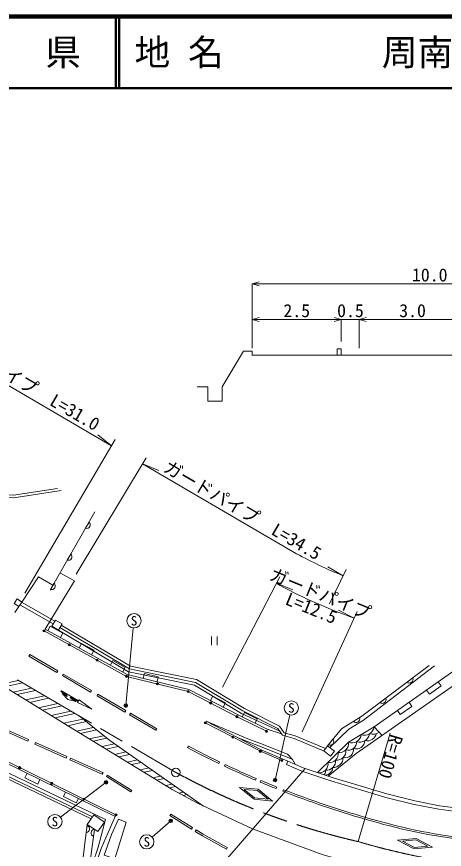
# Model space of a CAD drawing. Units: millimetres, scale not verified, with parts at other scales. Extents: x 40000 to 680000, y 20000 to 380000.
# Drawn here: x 353864 to 413791, y 263303 to 380000 of the extents above; entities that cross this region are included whole.
import ezdxf
from ezdxf.enums import TextEntityAlignment as Align

# ---------------------------------------------------------------- set-up
doc = ezdxf.new("R2010")
doc.units = ezdxf.units.MM
doc.header["$LTSCALE"] = 1000
doc.linetypes.add('CHAIN', pattern=[18.5, 12, -1.5, 3.5, -1.5])
for name, color, linetype, lineweight in [('M-BGD', 7, 'Continuous', 13), ('M-BMK', 2, 'CHAIN', 13), ('M-BMK-SRVR', 3, 'Continuous', 13), ('M-STR-HTXT', 7, 'Continuous', 13), ('M-STR-STR1', 1, 'Continuous', 13), ('M-STR-STRC', 7, 'Continuous', 13), ('M-TTL', 2, 'Continuous', 140), ('M-TTL-LINE', 7, 'Continuous', 50)]:
    doc.layers.add(name, color=color, linetype=linetype, lineweight=lineweight)
doc.layers.add('M-TTL-TXT', color=7, linetype='Continuous')
doc.styles.add('ＭＳ ゴシック', font='')
doc.styles.get('ＭＳ ゴシック').set_extended_font_data('MS Gothic')

msp = doc.modelspace()

# ---------------------------------------------------------------- hatches: boundary and pattern name
at = {"layer": 'M-BGD'}
for points in [[(357548, 293924, -1), (357848, 293924, -1)], [(361083, 291974, -1), (361383, 291974, -1)], [(364998, 289814, -1), (365298, 289814, -1)], [(369111, 287545, -1), (369411, 287545, -1)], [(373425, 286488, -1), (373725, 286488, -1)], [(377739, 285432, -1), (378039, 285432, -1)], [(380890, 283803, -1), (381190, 283803, -1)], [(384577, 281898, -1), (384877, 281898, -1)], [(380142, 281028, -1), (380442, 281028, -1)], [(384007, 279032, -1), (384307, 279032, -1)], [(388720, 279849, -1), (389020, 279849, -1)], [(387864, 277039, -1), (388164, 277039, -1)], [(390880, 275750, -1), (391180, 275750, -1)], [(354176, 274843, -1), (354405, 274650, -0.41421), (354194, 274631, -0.41421)], [(358665, 272642, -1), (358895, 272449, -0.41421), (358683, 272430, -0.41421)], [(363154, 270440, -1), (363384, 270248, -0.41421), (363173, 270229, -0.41421)], [(367663, 268230, -1), (367892, 268037, -0.41421), (367681, 268019, -0.41421)]]:
    msp.add_hatch(color=256, dxfattribs=at).paths.add_polyline_path(points)
at = {"layer": 'M-STR-HTXT'}
for points in [[(369346, 283610, -1), (368957, 283296, -0.41421), (368995, 283647, -0.41421)], [(390292, 273148, -1), (389867, 272885, -0.41421), (389947, 273229, -0.41421)], [(366150, 272734, -0.41421), (366432, 272947, -0.41421), (366645, 272664, -1)], [(375205, 267312, -0.41421), (375473, 267542, -0.41421), (375704, 267274, -1)]]:
    msp.add_hatch(color=256, dxfattribs=at).paths.add_polyline_path(points)

# ---------------------------------------------------------------- linework, layer by layer
at = {"layer": 'M-BGD'}
for p, q in [((358540, 299612), (364828, 310591)), ((364017, 309175), (363524, 308315)), ((361450, 304694), (360958, 303834)), ((356930, 301490), (354577, 297962)), ((356930, 301490), (358952, 300332)), ((359098, 300586), (358605, 299726)), ((359222, 295273), (354554, 297925)), ((354162, 297319), (353590, 296481)), ((358990, 294887), (354309, 297547)), ((358583, 294579), (358245, 293966)), ((360334, 293612), (358583, 294579)), ((359287, 294287), (359288, 294289)), ((359996, 292999), (360334, 293612)), ((381174, 293111), (381174, 291911)), ((381974, 293111), (381974, 291911)), ((362961, 292163), (362622, 291550)), ((364712, 291197), (362961, 292163)), ((364374, 290584), (364712, 291197)), ((367338, 289748), (367000, 289135)), ((369090, 288781), (367338, 289748)), ((368751, 288169), (369090, 288781)), ((403940, 280455), (415131, 288322)), ((371764, 287961), (371598, 287281)), ((373707, 287486), (371764, 287961)), ((373540, 286806), (373707, 287486)), ((409358, 287339), (408567, 286743)), ((411705, 285058), (413342, 286208)), ((413342, 286208), (412939, 286781)), ((381349, 284769), (381027, 284147)), ((383126, 283851), (381349, 284769)), ((411303, 285631), (411705, 285058)), ((382804, 283229), (383126, 283851)), ((405571, 284485), (404780, 283889)), ((409251, 283333), (408848, 283906)), ((385781, 282485), (385472, 281857)), ((387575, 281601), (385781, 282485)), ((407212, 282756), (407615, 282183)), ((407615, 282183), (409251, 283333)), ((387266, 280973), (387575, 281601)), ((401899, 281761), (401059, 281236)), ((405058, 279266), (403940, 280455)), ((398189, 278734), (397562, 277967)), ((355331, 273958), (355023, 273329)), ((355023, 273329), (356819, 272449)), ((356819, 272449), (357127, 273077)), ((360718, 271316), (360410, 270688)), ((360410, 270688), (362206, 269807)), ((362206, 269807), (362514, 270436)), ((365305, 263600), (366298, 267501)), ((367667, 267909), (367778, 268133)), ((363744, 266636), (363620, 265653)), ((364634, 265130), (364760, 266112))]:
    msp.add_line(p, q, dxfattribs=at)
for points in [[(442151, 328953), (439551, 333553), (437351, 333553), (436851, 332553), (386851, 332553), (386851, 333103), (385651, 333103), (382651, 328103), (382651, 326103), (380651, 326103), (380651, 328103), (379151, 328103)], [(398751, 332553), (398751, 333453), (399351, 333453), (399351, 332553)], [(325851, 314191), (353431, 312922), (359597, 313855)], [(360118, 313580), (353449, 312571), (326003, 313833)], [(359929, 302038), (361962, 300924), (357855, 294181)], [(315837, 299219), (321990, 295246), (331365, 288044), (336764, 284943), (346600, 278239), (367667, 267909), (365725, 263438), (364938, 261128), (364336, 258698), (363391, 253053)], [(316188, 297588), (320388, 294876), (327421, 289532), (334447, 284057), (335368, 283360), (340913, 280063), (342609, 278331), (364486, 267869)], [(315975, 297309), (320187, 294589), (327207, 289255), (334234, 283779), (335173, 283069), (340695, 279785), (342402, 278042), (364288, 267576)], [(320647, 295244), (327695, 289889), (334721, 284414), (335620, 283734), (341193, 280419), (342875, 278703), (366298, 267501)], [(322143, 295444), (331504, 288252), (336897, 285155), (346726, 278456), (367778, 268133)], [(390968, 279486), (388964, 280137), (385199, 281992), (377995, 285715), (369371, 287827), (357855, 294181)], [(359909, 294382), (369664, 288581), (378933, 286706), (385576, 282697), (390445, 280239), (391094, 279305), (392733, 278827), (396948, 277061)], [(360114, 294726), (369810, 288960), (379080, 287084), (385770, 283047), (390715, 280551), (391342, 279650), (392866, 279204), (397123, 277422)], [(357698, 293924), (369261, 287545), (377889, 285432), (385061, 281725), (388870, 279849)], [(359705, 294038), (369518, 288203), (378785, 286327), (385382, 282347), (390660, 279930)], [(397440, 277818), (399369, 280178), (402237, 281972), (411643, 289061)], [(397759, 277571), (400388, 280145), (402458, 281426), (412391, 289024)], [(397527, 273557), (401450, 276740), (417209, 287773)], [(391854, 275670), (388121, 277265), (380407, 281251)], [(380407, 281251), (386238, 278814), (388037, 278133), (391834, 276634), (392537, 275872), (392880, 275232)], [(380292, 281028), (388014, 277039), (391030, 275750)], [(396039, 274061), (400347, 278316), (403940, 280455)], [(384794, 278984), (386090, 278443), (387892, 277760), (392458, 275958)], [(362094, 247394), (364578, 250008), (365809, 252464), (366539, 256047), (367640, 261987), (369211, 267132), (368152, 267555), (367134, 265377), (366148, 262502), (367640, 261987)], [(359339, 248806), (360251, 249920), (361358, 252254), (362565, 257286), (363765, 266797)], [(360659, 248323), (361330, 249377), (362361, 251697), (363395, 255257), (364270, 262297), (364762, 266126)], [(365305, 263600), (364506, 261255), (363895, 258790), (363711, 257804)]]:
    msp.add_lwpolyline(points, dxfattribs=at)
for points in [[(354577, 297962), (354162, 297319), (353501, 297747), (353916, 298389)], [(359705, 294038), (358805, 294580), (359321, 295437), (360221, 294895)], [(397836, 276372), (396888, 277108), (397440, 277818), (398388, 277083)], [(364658, 268125), (363765, 266797), (365258, 265793), (366151, 267120)]]:
    msp.add_lwpolyline(points, close=True, dxfattribs=at)
for centre in [(357698, 293924), (361233, 291974), (365148, 289814), (369261, 287545), (373575, 286488), (377889, 285432), (381040, 283803), (384727, 281898), (380292, 281028), (384157, 279032), (388870, 279849), (388014, 277039), (391030, 275750), (354290, 274746), (358780, 272545), (363269, 270344), (367778, 268133)]:
    msp.add_circle(centre, 150, dxfattribs=at)
for centre, radius, start, end in [((363686, 308793), 505, 251.36974, 49.02793), ((361119, 304313), 505, 251.36974, 49.02793), ((358767, 300205), 505, 251.36974, 49.02793), ((408904, 287119), 505, 228.17573, 25.83392), ((405117, 284265), 505, 228.17573, 25.83392), ((401428, 281581), 505, 223.20355, 20.86174), ((402641, 280593), 1306, 247.58672, 353.95171), ((400845, 279523), 1306, 247.58672, 353.95171), ((401935, 279735), 1399, 252.4335, 349.10493), ((402942, 279916), 1412, 258.11447, 344.84244), ((403668, 281357), 1920, 259.2336, 300.60878), ((397800, 278413), 505, 241.90562, 39.56382), ((399135, 278107), 1230, 259.51065, 9.7887), ((400330, 278368), 1183, 253.7772, 1.6037), ((401430, 278596), 1223, 252.10028, 357.06188), ((397699, 276689), 1230, 259.51065, 9.7887), ((398707, 277104), 1299, 263.64806, 5.6513), ((399917, 277287), 1146, 254.96952, 7.26857), ((396263, 275270), 1230, 259.51065, 9.7887), ((397254, 275703), 1314, 264.47275, 4.8266), ((398186, 276203), 1434, 269.68018, 359.11474), ((396357, 274241), 786, 320.99197, 11.29507), ((396962, 274906), 1223, 277.57557, 353.52279), ((363585, 266157), 505, 273.98364, 71.64183), ((364794, 265608), 505, 93.84849, 251.50668)]:
    msp.add_arc(centre, radius, start, end, dxfattribs=at)
at = {"layer": 'M-BMK'}
msp.add_line((290051, 324333), (376178, 274083), dxfattribs=at)
for centre, start, end in [((424107, 361849), 241.36087, 257.07115), ((430007, 360303), 253.57623, 292.94636)]:
    msp.add_arc(centre, 100000, start, end, dxfattribs=at)
at = {"layer": 'M-BMK-SRVR'}
msp.add_circle((376178, 274083), 600, dxfattribs=at)
at = {"layer": 'M-STR-HTXT'}
for p, q in [((386851, 342553), (387851, 342819)), ((386851, 333553), (386851, 342563)), ((386851, 342553), (436851, 342553)), ((386851, 342553), (387851, 342286)), ((386851, 337553), (387851, 337819)), ((386851, 337553), (399351, 337553)), ((386851, 337553), (387851, 337286)), ((399351, 337553), (397351, 337553)), ((399351, 337553), (398351, 337819)), ((399351, 337553), (398351, 337819)), ((399351, 337553), (398351, 337286)), ((399351, 337553), (398351, 337286)), ((399351, 334453), (399351, 337563)), ((399351, 337553), (401851, 337553)), ((401851, 337553), (402851, 337819)), ((401851, 337553), (402851, 337819)), ((401851, 333553), (401851, 337563)), ((401851, 337553), (403851, 337553)), ((401851, 337553), (402851, 337286)), ((401851, 337553), (416851, 337553)), ((401851, 337553), (402851, 337286)), ((340303, 335535), (367173, 319858)), ((367173, 319858), (365245, 321379)), ((355025, 299227), (367680, 320720)), ((362203, 301846), (372025, 318185)), ((371510, 317328), (393090, 304737)), ((371510, 317328), (373782, 316398)), ((399610, 301642), (397489, 302878)), ((397707, 297730), (400048, 302544)), ((382697, 286040), (390733, 301481)), ((390271, 300593), (390783, 300294)), ((390271, 300593), (392543, 299663)), ((393868, 279791), (401575, 296631)), ((401157, 295717), (398973, 296838)), ((369152, 283453), (370213, 294341)), ((390079, 273016), (392134, 282147)), ((406179, 279567), (401733, 264384)), ((366397, 272699), (360015, 267803)), ((375455, 267293), (372848, 265011))]:
    msp.add_line(p, q, dxfattribs=at)
for centre in [(369152, 283453), (390079, 273016), (366397, 272699), (375455, 267293)]:
    msp.add_circle(centre, 250, dxfattribs=at)
for centre, radius, start, end in [((423956, 361350), 64480, 241.40005, 247.81695), ((423863, 361230), 69336, 241.50443, 250.88445)]:
    msp.add_arc(centre, radius, start, end, dxfattribs=at)
at = {"layer": 'M-STR-STR1'}
for p, q in [((391658, 275210), (391854, 275670)), ((381559, 259977), (394292, 274652))]:
    msp.add_line(p, q, dxfattribs=at)
msp.add_lwpolyline([(391658, 275210), (393843, 274276), (397904, 272901), (405599, 270580), (409559, 269609), (413015, 268917), (417918, 268290), (423261, 267864), (423301, 268363), (417970, 268787), (413096, 269411), (409667, 270098), (405731, 271062), (398056, 273378), (394022, 274744), (391854, 275670)], dxfattribs=at)
at = {"layer": 'M-STR-STRC'}
for p, q in [((355592, 290377), (355718, 290593)), ((355718, 290593), (359633, 288309)), ((355592, 290377), (359507, 288093)), ((359507, 288093), (359633, 288309)), ((360272, 287647), (360398, 287863)), ((360272, 287647), (364232, 285336)), ((360398, 287863), (364358, 285552)), ((351579, 286412), (354088, 286971)), ((352143, 286077), (354661, 286637)), ((353385, 285329), (355932, 285895)), ((353935, 284990), (356504, 285562)), ((355159, 284238), (357775, 284820)), ((364232, 285336), (364358, 285552)), ((365125, 284815), (365251, 285031)), ((365125, 284815), (369017, 282544)), ((365251, 285031), (369143, 282760)), ((355710, 283900), (358347, 284486)), ((356934, 283147), (359618, 283745)), ((357484, 282809), (360190, 283411)), ((358708, 282057), (361461, 282669)), ((369017, 282544), (369143, 282760)), ((359259, 281718), (362033, 282335)), ((360483, 280966), (363154, 281560)), ((369688, 282153), (369814, 282369)), ((369688, 282153), (373379, 279999)), ((369814, 282369), (373505, 280215)), ((351187, 280357), (355424, 278478)), ((351288, 280586), (355526, 278707)), ((361034, 280628), (363603, 281199)), ((362263, 279877), (364602, 280397)), ((373379, 279999), (373505, 280215)), ((362817, 279539), (365052, 280036)), ((364047, 278788), (366051, 279234)), ((355424, 278478), (355526, 278707)), ((356421, 278036), (356522, 278265)), ((356421, 278036), (360806, 276092)), ((356522, 278265), (360907, 276321)), ((364600, 278450), (366500, 278873)), ((365831, 277700), (367567, 278086)), ((377826, 277531), (377943, 277753)), ((366384, 277362), (368068, 277736)), ((367614, 276611), (369181, 276960)), ((368168, 276273), (369682, 276610)), ((360806, 276092), (360907, 276321)), ((361320, 275864), (361421, 276093)), ((361320, 275864), (365841, 273859)), ((369398, 275522), (370795, 275833)), ((369952, 275184), (371296, 275484)), ((382181, 275340), (382289, 275565)), ((371182, 274434), (372409, 274707)), ((371735, 274096), (372910, 274357)), ((382990, 274955), (383097, 275181)), ((365841, 273859), (365973, 274071)), ((366430, 273494), (366562, 273706)), ((366430, 273494), (369882, 271349)), ((366562, 273706), (370013, 271561)), ((372965, 273345), (374023, 273580)), ((373519, 273007), (374523, 273231)), ((387327, 273005), (387426, 273235)), ((374749, 272256), (375636, 272454)), ((375303, 271919), (376137, 272104)), ((387963, 272735), (388060, 272966)), ((390222, 271808), (390315, 272040)), ((369882, 271349), (370013, 271561)), ((376606, 271184), (377250, 271327)), ((377206, 270857), (377751, 270978)), ((391168, 271434), (391259, 271667)), ((375328, 268026), (375460, 268238)), ((375328, 268026), (378380, 266135)), ((375460, 268238), (378512, 266348)), ((378380, 266135), (378512, 266348)), ((378897, 265815), (379028, 266028)), ((383251, 263340), (383372, 263558))]:
    msp.add_line(p, q, dxfattribs=at)
for points in [[(333439, 299019), (350196, 287234), (352848, 285658), (361109, 280581), (375672, 271693), (379207, 269766), (386922, 266182), (396654, 262599), (402127, 260999), (410904, 259075)], [(361353, 284653), (362476, 283997), (362401, 283868), (364414, 282954), (362628, 284257), (362552, 284127), (360133, 285538), (360058, 285409), (360810, 284970)], [(360932, 284725), (360241, 285128), (361040, 284314), (362142, 284019), (361451, 284422)], [(362600, 282005), (366900, 278552), (380045, 269377)], [(361421, 276093), (365959, 274081), (365973, 274071)], [(378897, 265815), (379882, 265204), (383251, 263340)], [(379028, 266028), (380009, 265420), (383372, 263558)]]:
    msp.add_lwpolyline(points, dxfattribs=at)
for points in [[(387704, 271715), (385106, 271969), (387135, 270327), (389733, 270074)], [(387628, 271530), (385750, 271705), (387211, 270512), (389089, 270338)], [(409837, 264834), (407239, 264578), (409549, 263362), (412146, 263617)], [(409798, 264637), (407922, 264445), (409587, 263558), (411463, 263751)]]:
    msp.add_lwpolyline(points, close=True, dxfattribs=at)
for centre in [(370311, 295336), (392353, 283123), (359222, 267194), (372095, 264352)]:
    msp.add_circle(centre, 1000, dxfattribs=at)
for centre, radius, start, end in [((360441, 284632), 500, 10.6238, 42.3968), ((360488, 284152), 1000, 15.68818, 30.0497), ((438634, 392945), 130203, 242.21673, 244.35806), ((438634, 392945), 130453, 242.21673, 244.35806), ((438634, 392945), 130453, 244.7515, 246.84019), ((438634, 392945), 130203, 244.7515, 246.84019), ((438634, 392945), 130453, 247.14359, 248.21611), ((438634, 392945), 130203, 247.14359, 248.21611), ((438634, 392945), 130453, 248.66286, 253.99515), ((438634, 392945), 130203, 248.66286, 253.99586), ((426912, 348135), 84155, 253.2547, 263.14986), ((426912, 348135), 83905, 253.2536, 263.14986)]:
    msp.add_arc(centre, radius, start, end, dxfattribs=at)
at = {"layer": 'M-TTL'}
msp.add_line((680000, 380000), (40000, 380000), dxfattribs=at)
at = {"layer": 'M-TTL-LINE'}
for p, q in [((367750, 380000), (367750, 370000)), ((368250, 380000), (368250, 370000)), ((40000, 370000), (680000, 370000))]:
    msp.add_line(p, q, dxfattribs=at)

# ---------------------------------------------------------------- texts
at = {"layer": 'M-STR-HTXT', "style": 'ＭＳ ゴシック'}
for s, p in [('10.0', (411743, 343804)), ('2.5', (393111, 338804)), ('0.5', (400636, 338804)), ('3.0', (409335, 338804))]:
    msp.add_text(s, height=1833, dxfattribs=at).set_placement(p, align=Align.MIDDLE_CENTER)
for s, rotation, p in [('ガードパイプ\u3000L=31.0', 329.739, (353737, 327697)), ('ガードパイプ\u3000L=34.5', 329.739, (384778, 309587)), ('ガードパイプ', 337.718, (395868, 297797))]:
    msp.add_text(s, height=1833, rotation=rotation, dxfattribs=at).set_placement(p, align=Align.BOTTOM_CENTER)
msp.add_text('L=12.5', height=1833, rotation=337.718, dxfattribs=at).set_placement((395510, 297956), align=Align.TOP_CENTER)
msp.add_text('R=100', height=1833, rotation=253.679, dxfattribs=at).set_placement((405740, 279696), align=Align.BOTTOM_LEFT)
at = {"layer": 'M-STR-STRC', "style": 'ＭＳ ゴシック'}
for p in [(370311, 295336), (392353, 283123), (359222, 267194), (372095, 264352)]:
    msp.add_text('S', height=1320, dxfattribs=at).set_placement(p, align=Align.MIDDLE_CENTER)
at = {"layer": 'M-TTL-TXT', "style": 'ＭＳ ゴシック'}
msp.add_text('山\u3000口\u3000県', height=3666, dxfattribs=at).set_placement((350375, 375000), align=Align.MIDDLE_CENTER)
for s, p in [('地 名', (370380, 375000)), ('周南市大字湯野', (405024, 375000))]:
    msp.add_text(s, height=3666, dxfattribs=at).set_placement(p, align=Align.MIDDLE_LEFT)

doc.saveas('drawing.dxf')
